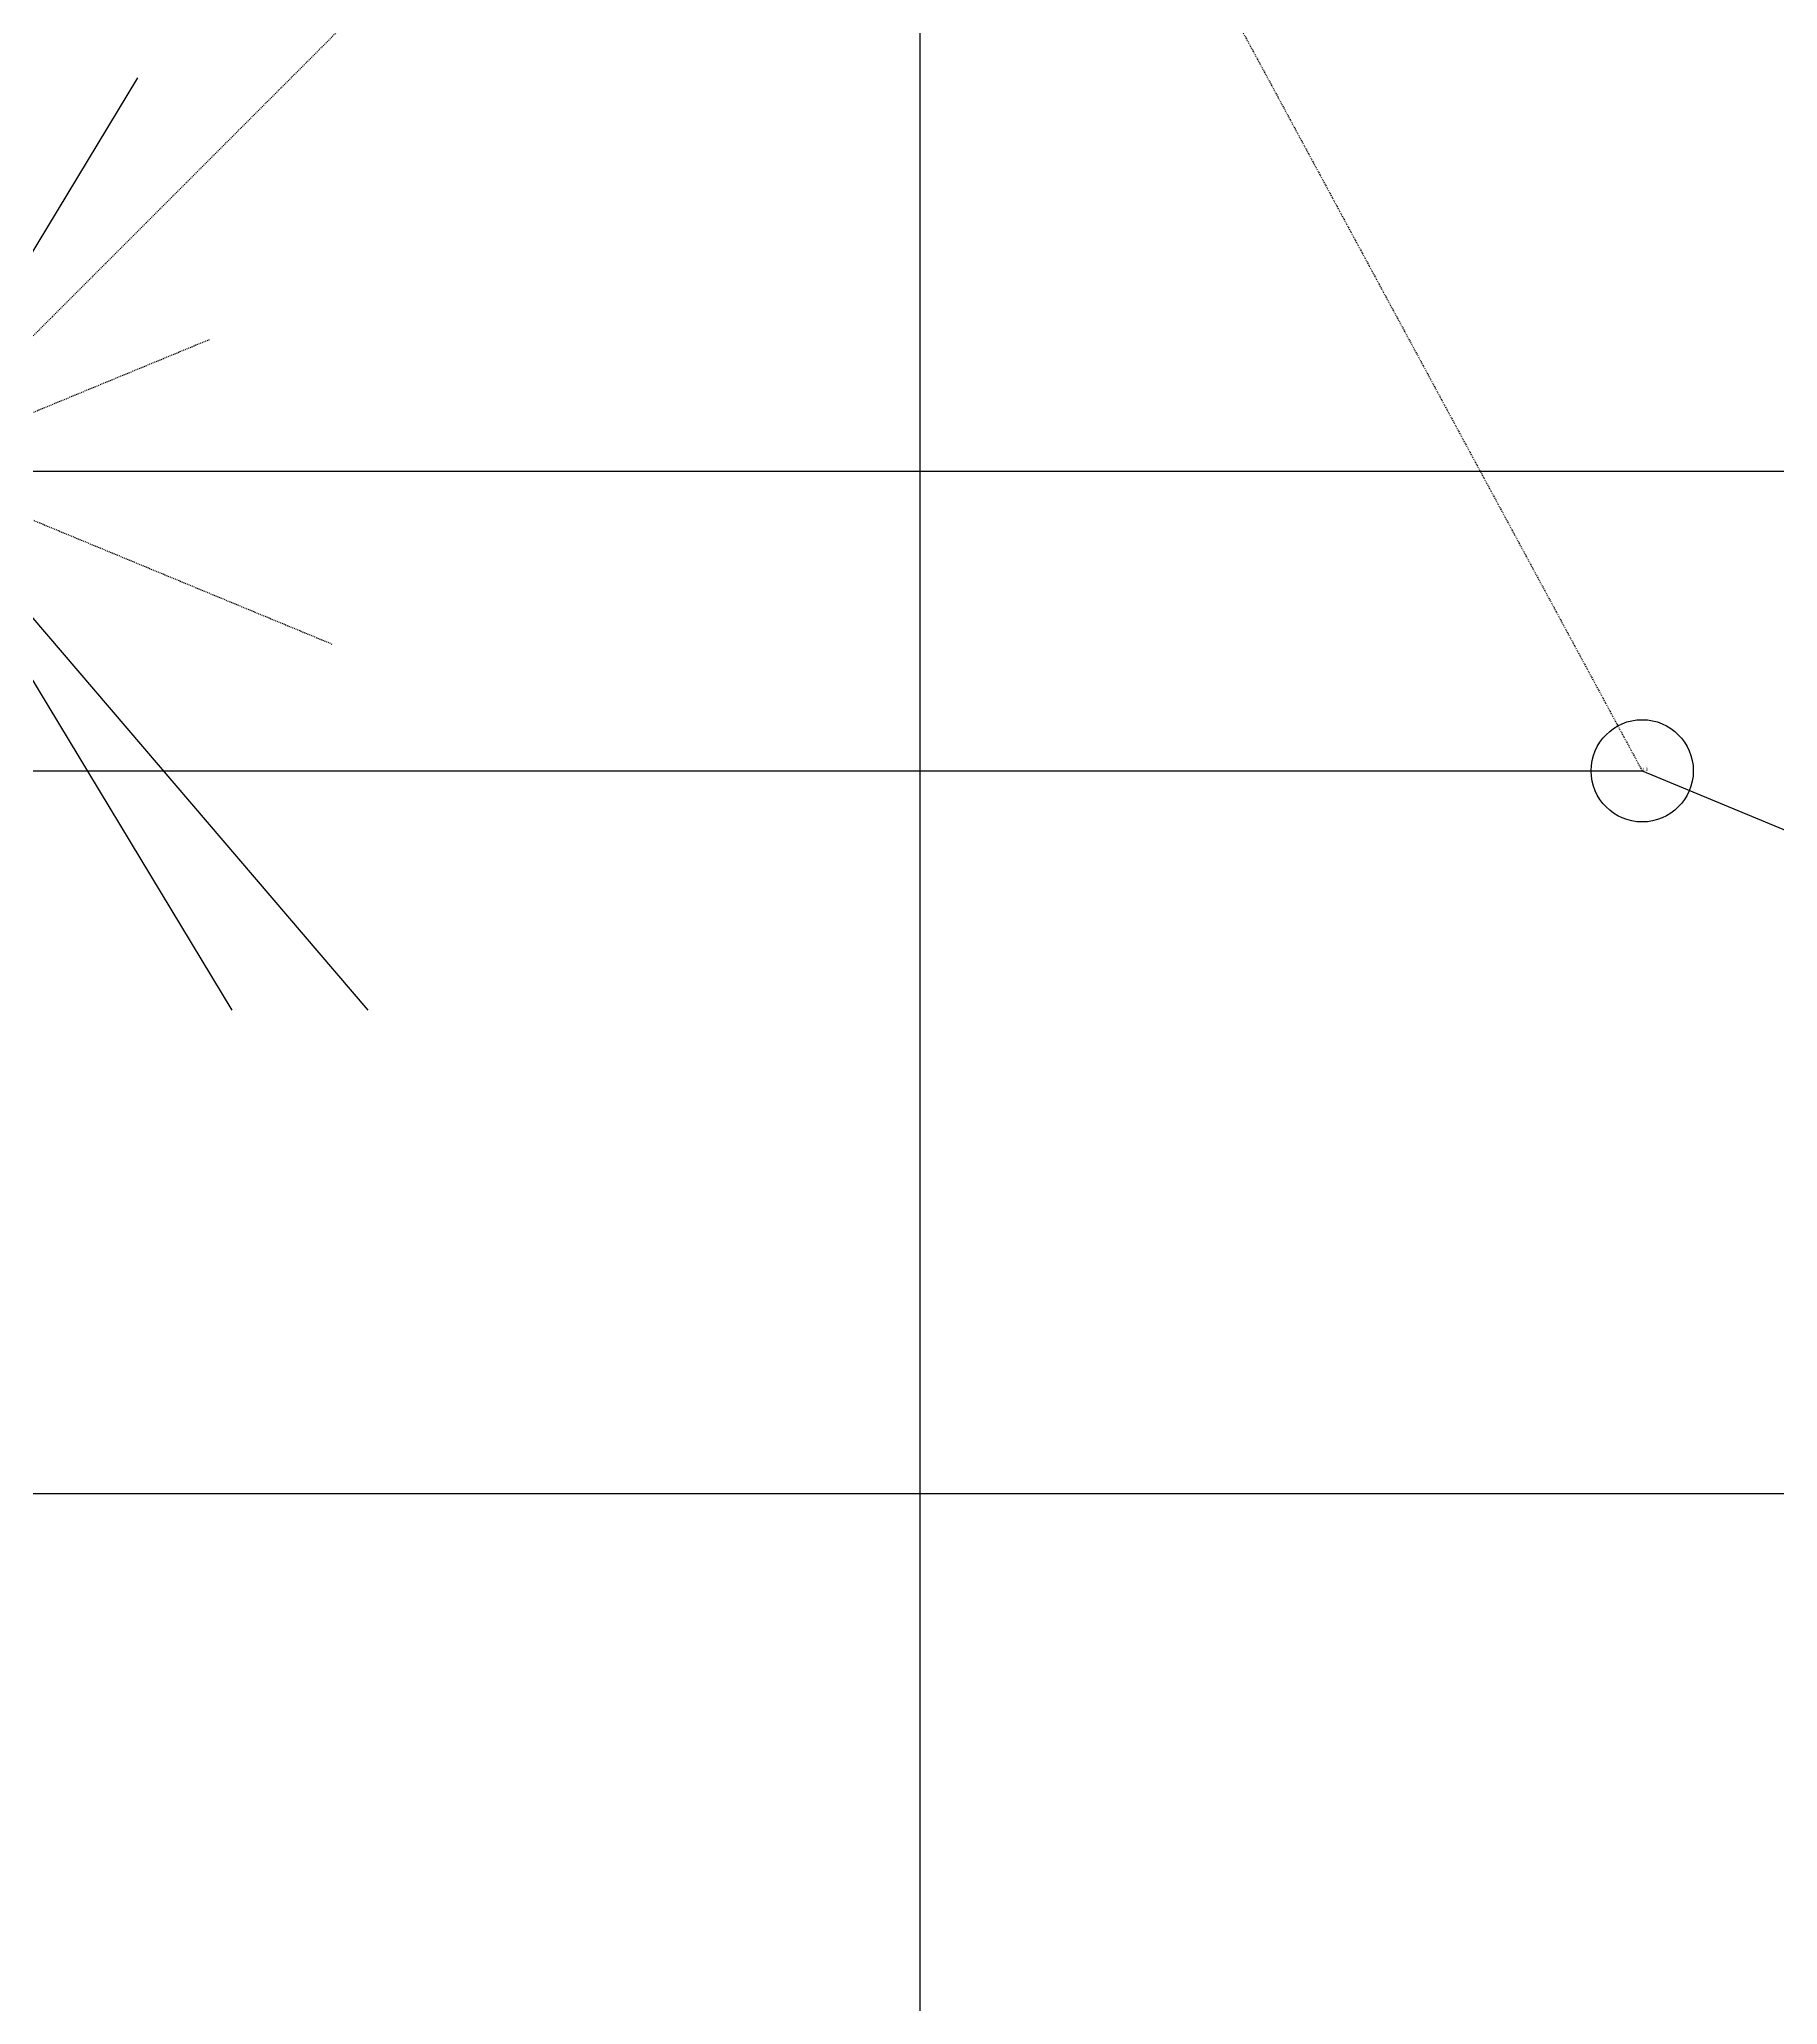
# Model space of a CAD drawing. Header units: millimetres. Extents: x -753 to 2000, y -1420 to 1087.
# Drawn here: x 380 to 947, y -167 to 474 of the extents above; entities that cross this region are included whole.
import ezdxf

# ---------------------------------------------------------------- set-up
doc = ezdxf.new("R2010")
doc.units = ezdxf.units.MM
doc.linetypes.add('DASH', pattern=[0.6, 0.3, -0.3])

msp = doc.modelspace()

# ---------------------------------------------------------------- linework, layer by layer
at = {"layer": 'Grid', "color": 255}
for p, q in [((666.67, 666.67), (666.67, -666.67)), ((-666.67, 333.33), (2000, 333.33)), ((-666.67, 0), (2000, 0))]:
    msp.add_line(p, q, dxfattribs=at)
at = {"layer": 'LGray', "color": 255, "linetype": 'DASH'}
for q in [(0, 0), (902.33, 235.67)]:
    msp.add_line((668.33, 668.33), q, dxfattribs=at)
at = {"layer": 'Shots', "color": 1}
for p, q in [((235.67, 235.67), (902.33, 235.67)), ((902.33, 235.67), (1364.33, 44.33))]:
    msp.add_line(p, q, dxfattribs=at)
msp.add_circle((902.33, 235.67), 16.67, dxfattribs=at)
at = {"layer": 'XSect', "color": 1}
for q in [(411.67, 461.67), (411.67, 461.67), (411.67, 461.67), (411.67, 461.67), (486.67, 157.67), (442.33, 157.67), (486.67, 157.67), (486.67, 157.67), (486.67, 157.67)]:
    msp.add_line((335, 335), q, dxfattribs=at)
at = {"layer": 'XSect', "color": 1, "linetype": 'DASH'}
for q in [(435, 376.33), (475, 277)]:
    msp.add_line((335, 335), q, dxfattribs=at)

# ---------------------------------------------------------------- texts
at = {"layer": 'Label'}
msp.add_text('1.2', height=1, dxfattribs=at).set_placement((902.33, 235.67))

doc.saveas('drawing.dxf')
